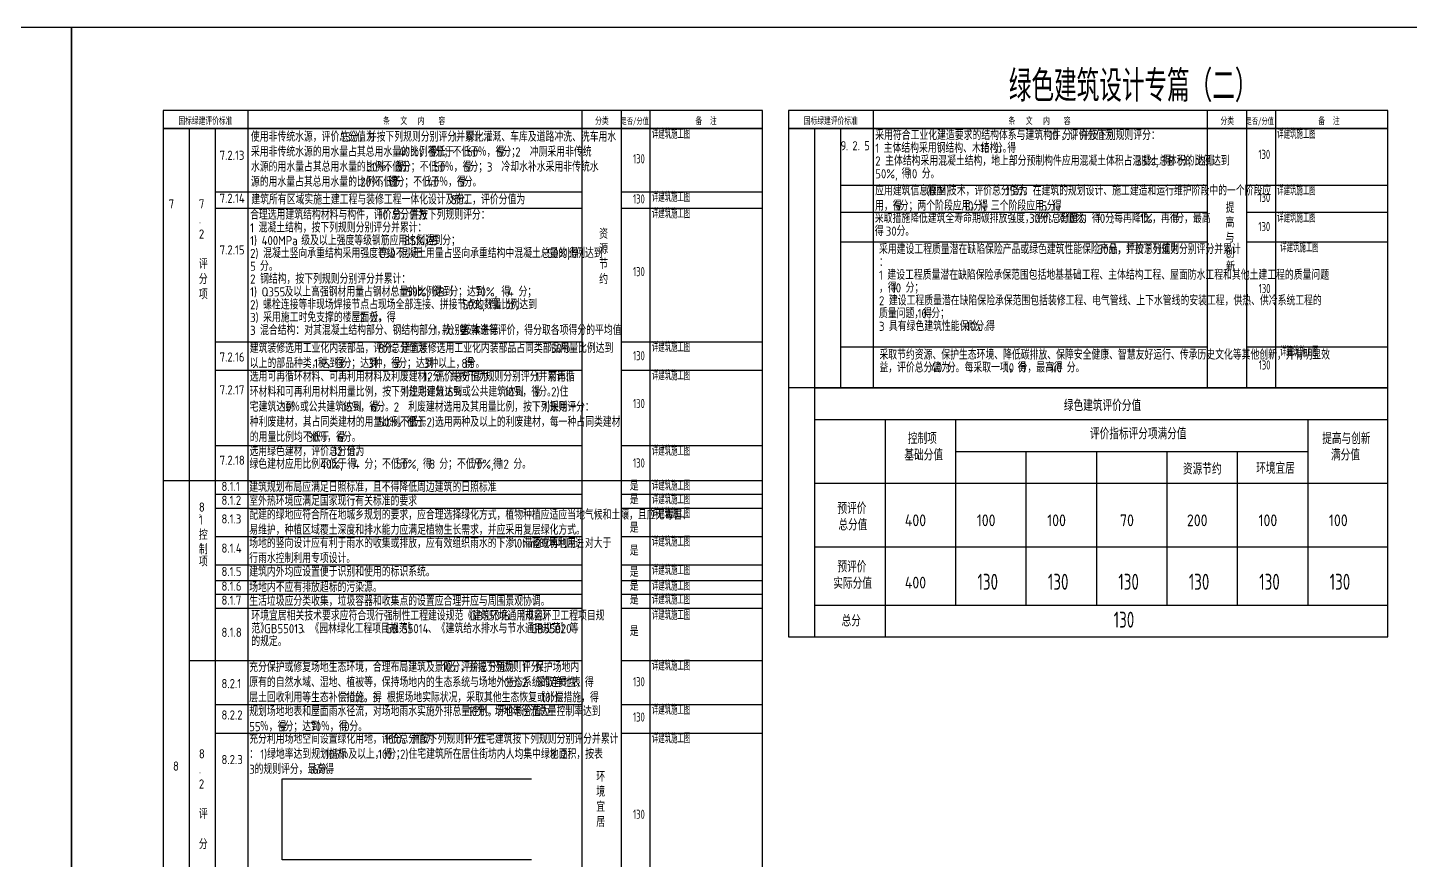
# Model space of a CAD drawing. Extents: x 94474582 to 94642782, y 24631448 to 24690848.
# Drawn here: x 94557000 to 94609840, y 24659028 to 24690848 of the extents above; entities that cross this region are included whole.
import ezdxf

# ---------------------------------------------------------------- set-up
doc = ezdxf.new("R2010")
doc.units = 0
doc.header["$LTSCALE"] = 1000
for name, color, linetype in [('A-TAB', 7, 'Continuous'), ('A-Text(建筑文字)', 33, 'Continuous'), ('A-TXT', 7, 'Continuous'), ('C-ANNO-TTLB', 7, 'Continuous'), ('PUB_TITLE', 4, 'Continuous')]:
    doc.layers.add(name, color=color, linetype=linetype)
doc.styles.add('-黑体', font='simhei.ttf', dxfattribs={"width": 0.7})
doc.styles.get("Standard").update_dxf_attribs({"font": 'gbenor.shx', "bigfont": 'gbcbig.shx'})
doc.styles.add('宋体', font='', dxfattribs={"width": 0.7})
doc.styles.get('宋体').set_extended_font_data('SimSun')

# ---------------------------------------------------------------- blocks, each defined once
blk = doc.blocks.new('AutoBlock_20250323_46', base_point=(94580135, 24685663))
at = {"color": 1, "width": 0.8}
blk.add_attdef('7.2.13', (94580135, 24685663), '', height=350, dxfattribs=at)
blk = doc.blocks.new('AutoBlock_20250323_47', base_point=(94580135, 24684127))
at = {"color": 1, "width": 0.8}
blk.add_attdef('7.2.14', (94580135, 24684127), '', height=350, dxfattribs=at)
blk = doc.blocks.new('AutoBlock_20250323_48', base_point=(94580135, 24681350))
at = {"color": 1, "width": 0.8}
blk.add_attdef('7.2.15', (94580135, 24681350), '', height=350, dxfattribs=at)
blk = doc.blocks.new('AutoBlock_20250323_49', base_point=(94580135, 24678136))
at = {"color": 1, "width": 0.8}
blk.add_attdef('7.2.16', (94580135, 24678136), '', height=350, dxfattribs=at)
blk = doc.blocks.new('AutoBlock_20250323_50', base_point=(94580135, 24676311))
at = {"color": 1, "width": 0.8}
blk.add_attdef('7.2.17', (94580135, 24676311), '', height=350, dxfattribs=at)
blk = doc.blocks.new('AutoBlock_20250323_51', base_point=(94580135, 24674038))
at = {"color": 1, "width": 0.8}
blk.add_attdef('7.2.18', (94580135, 24674038), '', height=350, dxfattribs=at)
blk = doc.blocks.new('AutoBlock_20250323_52', base_point=(94580135, 24665678))
at = {"color": 1, "width": 0.8}
blk.add_attdef('8.2.1', (94580135, 24665678), '', height=350, dxfattribs=at)
blk = doc.blocks.new('AutoBlock_20250323_53', base_point=(94580135, 24664328))
at = {"color": 1, "width": 0.8}
blk.add_attdef('8.2.2', (94580135, 24664328), '', height=350, dxfattribs=at)
blk = doc.blocks.new('AutoBlock_20250323_54', base_point=(94580135, 24660613))
at = {"color": 1, "width": 0.8}
blk.add_attdef('8.2.3', (94580135, 24660613), '', height=350, dxfattribs=at)
blk = doc.blocks.new('AutoBlock_20250323_65', base_point=(94604033, 24685831))
at = {"color": 1, "width": 0.8}
blk.add_attdef('9.2.5', (94604033, 24685831), '', height=350, dxfattribs=at)
blk = doc.blocks.new('AutoBlock_20250323_66', base_point=(94604033, 24684184))
at = {"color": 1, "width": 0.8}
blk.add_attdef('9.2.6', (94604033, 24684184), '', height=350, dxfattribs=at)
blk = doc.blocks.new('AutoBlock_20250323_67', base_point=(94604033, 24683072))
at = {"color": 1, "width": 0.8}
blk.add_attdef('9.2.7', (94604033, 24683072), '', height=350, dxfattribs=at)
blk = doc.blocks.new('AutoBlock_20250323_70', base_point=(94593298, 24669368))
at = {"color": 1, "width": 0.8}
blk.add_attdef('安全耐久总分', (94593298, 24669368), '', height=610, dxfattribs=at)
blk = doc.blocks.new('AutoBlock_20250323_71', base_point=(94595990, 24669368))
at = {"color": 1, "width": 0.8}
blk.add_attdef('健康舒适总分', (94595990, 24669368), '', height=610, dxfattribs=at)
blk = doc.blocks.new('AutoBlock_20250323_72', base_point=(94598681, 24669368))
at = {"color": 1, "width": 0.8}
blk.add_attdef('生活便利总分', (94598681, 24669368), '', height=610, dxfattribs=at)
blk = doc.blocks.new('AutoBlock_20250323_73', base_point=(94601373, 24669368))
at = {"color": 1, "width": 0.8}
blk.add_attdef('资源节约总分', (94601373, 24669368), '', height=610, dxfattribs=at)
blk = doc.blocks.new('AutoBlock_20250323_74', base_point=(94604065, 24669368))
at = {"color": 1, "width": 0.8}
blk.add_attdef('环境宜居总分', (94604065, 24669368), '', height=610, dxfattribs=at)
blk = doc.blocks.new('AutoBlock_20250323_75', base_point=(94606757, 24669368))
at = {"color": 1, "width": 0.8}
blk.add_attdef('提高与创新总分', (94606757, 24669368), '', height=610, dxfattribs=at)
blk = doc.blocks.new('AutoBlock_20250323_155', base_point=(94580867, 24686604))
at = {"color": 1, "width": 0.7}
blk.add_attdef('7.2.13措施_001', (94580853, 24686604), '', height=350, dxfattribs=at)
blk = doc.blocks.new('AutoBlock_20250323_156', base_point=(94580867, 24684187))
at = {"color": 1, "width": 0.7}
blk.add_attdef('7.2.14措施_001', (94580853, 24684187), '', height=350, dxfattribs=at)
blk = doc.blocks.new('AutoBlock_20250323_157', base_point=(94580867, 24683562))
at = {"color": 1, "width": 0.7}
blk.add_attdef('7.2.15措施_001', (94580853, 24683562), '', height=350, dxfattribs=at)
blk = doc.blocks.new('AutoBlock_20250323_158', base_point=(94580867, 24678453))
at = {"color": 1, "width": 0.7}
blk.add_attdef('7.2.16措施_001', (94580853, 24678453), '', height=350, dxfattribs=at)
blk = doc.blocks.new('AutoBlock_20250323_159', base_point=(94580867, 24677375))
at = {"color": 1, "width": 0.7}
blk.add_attdef('7.2.17措施_001', (94580853, 24677375), '', height=350, dxfattribs=at)
blk = doc.blocks.new('AutoBlock_20250323_160', base_point=(94580867, 24674492))
at = {"color": 1, "width": 0.7}
blk.add_attdef('7.2.18措施_001', (94580853, 24674492), '', height=350, dxfattribs=at)
blk = doc.blocks.new('AutoBlock_20250323_161', base_point=(94580867, 24673164))
at = {"color": 1, "width": 0.7}
blk.add_attdef('8.1.1措施_001', (94580853, 24673164), '', height=350, dxfattribs=at)
blk = doc.blocks.new('AutoBlock_20250323_162', base_point=(94580867, 24672636))
at = {"color": 1, "width": 0.7}
blk.add_attdef('8.1.2措施_001', (94580853, 24672636), '', height=350, dxfattribs=at)
blk = doc.blocks.new('AutoBlock_20250323_163', base_point=(94580867, 24672108))
at = {"color": 1, "width": 0.7}
blk.add_attdef('8.1.3措施_001', (94580853, 24672108), '', height=350, dxfattribs=at)
blk = doc.blocks.new('AutoBlock_20250323_164', base_point=(94580867, 24671024))
at = {"color": 1, "width": 0.7}
blk.add_attdef('8.1.4措施_001', (94580853, 24671024), '', height=350, dxfattribs=at)
blk = doc.blocks.new('AutoBlock_20250323_165', base_point=(94580867, 24669932))
at = {"color": 1, "width": 0.7}
blk.add_attdef('8.1.5措施_001', (94580853, 24669932), '', height=350, dxfattribs=at)
blk = doc.blocks.new('AutoBlock_20250323_166', base_point=(94580867, 24669337))
at = {"color": 1, "width": 0.7}
blk.add_attdef('8.1.6措施_001', (94580853, 24669337), '', height=350, dxfattribs=at)
blk = doc.blocks.new('AutoBlock_20250323_167', base_point=(94580867, 24668811))
at = {"color": 1, "width": 0.7}
blk.add_attdef('8.1.7措施_001', (94580853, 24668811), '', height=350, dxfattribs=at)
blk = doc.blocks.new('AutoBlock_20250323_168', base_point=(94580867, 24668215))
at = {"color": 1, "width": 0.7}
blk.add_attdef('8.1.8措施_001', (94580853, 24668215), '', height=350, dxfattribs=at)
blk = doc.blocks.new('AutoBlock_20250323_169', base_point=(94580867, 24666284))
at = {"color": 1, "width": 0.7}
blk.add_attdef('8.2.1措施_001', (94580853, 24666284), '', height=350, dxfattribs=at)
blk = doc.blocks.new('AutoBlock_20250323_170', base_point=(94580867, 24664596))
at = {"color": 1, "width": 0.7}
blk.add_attdef('8.2.2措施_001', (94580853, 24664596), '', height=350, dxfattribs=at)
blk = doc.blocks.new('AutoBlock_20250323_171', base_point=(94580867, 24663505))
at = {"color": 1, "width": 0.7}
blk.add_attdef('8.2.3措施_001', (94580853, 24663505), '', height=350, dxfattribs=at)
blk = doc.blocks.new('AutoBlock_20250323_182', base_point=(94604766, 24686604))
at = {"color": 1, "width": 0.7}
blk.add_attdef('9.2.5措施_001', (94604752, 24686604), '', height=350, dxfattribs=at)
blk = doc.blocks.new('AutoBlock_20250323_183', base_point=(94604766, 24684444))
at = {"color": 1, "width": 0.7}
blk.add_attdef('9.2.6措施_001', (94604752, 24684444), '', height=350, dxfattribs=at)
blk = doc.blocks.new('AutoBlock_20250323_184', base_point=(94604766, 24683404))
at = {"color": 1, "width": 0.7}
blk.add_attdef('9.2.7措施_001', (94604752, 24683404), '', height=350, dxfattribs=at)
blk = doc.blocks.new('AutoBlock_20250323_185', base_point=(94604881, 24682268))
at = {"color": 1, "width": 0.7}
blk.add_attdef('9.2.9措施_001', (94604867, 24682268), '', height=350, dxfattribs=at)
blk = doc.blocks.new('AutoBlock_20250323_186', base_point=(94604881, 24678290))
at = {"color": 1, "width": 0.7}
blk.add_attdef('9.2.10措施_001', (94604867, 24678290), '', height=350, dxfattribs=at)
blk = doc.blocks.new('sdafdsfw')
at = {"color": 1, "width": 0.8}
blk.add_attdef('9.2.9', (94604045, 24680704), '', height=350, dxfattribs=at)
blk = doc.blocks.new('9210')
at = {"color": 1, "width": 0.8}
blk.add_attdef('9.2.10', (94604045, 24677783), '', height=350, dxfattribs=at)
blk = doc.blocks.new('bzzf')
at = {"color": 1, "width": 0.8}
blk.add_attdef('标准总分', (94598504, 24667919), '', height=610, dxfattribs=at)

msp = doc.modelspace()

# ---------------------------------------------------------------- linework, layer by layer
at = {"layer": 'A-TAB'}
for p, q in [((94608981, 24677084), (94586082, 24677084)), ((94587075, 24677084), (94587075, 24667568)), ((94608981, 24667568), (94608981, 24677084)), ((94587075, 24667568), (94608981, 24667568))]:
    msp.add_line(p, q, dxfattribs=at)
for points in [[(94587075, 24675870), (94608981, 24675870)], [(94589767, 24675870), (94589767, 24667568)], [(94592459, 24675870), (94592459, 24668782)], [(94605917, 24675870), (94605917, 24668782)], [(94592459, 24674656), (94605917, 24674656)], [(94595150, 24674656), (94595150, 24668782)], [(94597842, 24674656), (94597842, 24668782)], [(94600534, 24674656), (94600534, 24668782)], [(94603226, 24674656), (94603226, 24668782)], [(94587075, 24673442), (94608981, 24673442)], [(94587075, 24671013), (94608981, 24671013)], [(94587075, 24668782), (94608981, 24668782)]]:
    msp.add_lwpolyline(points, dxfattribs=at)
at = {"layer": 'A-TXT'}
for p, q in [((94578182, 24687688), (94578182, 24632988)), ((94579682, 24687688), (94579682, 24632988)), ((94580782, 24687688), (94580782, 24632988)), ((94585082, 24686988), (94562182, 24686988)), ((94562182, 24686988), (94562182, 24632988)), ((94563175, 24686988), (94563175, 24632988)), ((94564167, 24686988), (94564167, 24632988)), ((94565417, 24686988), (94565417, 24632988)), ((94585082, 24632988), (94585082, 24686988)), ((94608981, 24686988), (94586082, 24686988)), ((94586082, 24686988), (94586082, 24667568)), ((94587075, 24686988), (94587075, 24667568)), ((94587075, 24686988), (94607991, 24686988)), ((94588066, 24686988), (94602081, 24686988)), ((94603581, 24686988), (94608981, 24686988)), ((94608981, 24667568), (94608981, 24686988)), ((94588066, 24684828), (94602081, 24684828)), ((94603581, 24684828), (94608981, 24684828)), ((94564167, 24684571), (94578182, 24684571)), ((94579682, 24684571), (94585082, 24684571)), ((94564167, 24683945), (94578182, 24683945)), ((94579682, 24683945), (94585082, 24683945)), ((94579682, 24683945), (94579741, 24683945)), ((94588066, 24683795), (94602081, 24683795)), ((94603581, 24683795), (94608981, 24683795)), ((94564167, 24678836), (94578182, 24678836)), ((94579682, 24678836), (94585082, 24678836)), ((94588066, 24678652), (94602081, 24678652)), ((94603581, 24678652), (94608981, 24678652)), ((94564167, 24677759), (94578182, 24677759)), ((94579682, 24677759), (94585082, 24677759)), ((94587075, 24677084), (94608981, 24677084)), ((94564167, 24674876), (94578182, 24674876)), ((94579682, 24674876), (94585082, 24674876)), ((94562182, 24673548), (94585082, 24673548)), ((94564167, 24673020), (94578182, 24673020)), ((94579682, 24673020), (94585082, 24673020)), ((94564167, 24672492), (94578182, 24672492)), ((94579682, 24672492), (94585082, 24672492)), ((94564167, 24671408), (94578182, 24671408)), ((94579682, 24671408), (94585082, 24671408)), ((94564167, 24670316), (94578182, 24670316)), ((94579682, 24670316), (94585082, 24670316)), ((94564167, 24669721), (94578182, 24669721)), ((94579682, 24669721), (94585082, 24669721)), ((94564167, 24669194), (94578182, 24669194)), ((94579682, 24669194), (94585082, 24669194)), ((94564167, 24668668), (94578182, 24668668)), ((94579682, 24668668), (94585082, 24668668)), ((94586082, 24667568), (94608981, 24667568)), ((94563175, 24666668), (94578182, 24666668)), ((94579682, 24666668), (94585082, 24666668)), ((94564167, 24664980), (94578182, 24664980)), ((94579682, 24664980), (94585082, 24664980)), ((94564167, 24663889), (94578182, 24663889)), ((94579682, 24663889), (94585082, 24663889))]:
    msp.add_line(p, q, dxfattribs=at)
for points in [[(94562182, 24686988), (94585082, 24686988), (94585082, 24687688), (94562182, 24687688)], [(94586082, 24686988), (94608982, 24686988), (94608982, 24687688), (94586082, 24687688)]]:
    msp.add_lwpolyline(points, close=True, dxfattribs=at)
for points in [[(94565417, 24687688), (94565417, 24686988)], [(94589317, 24687688), (94589317, 24677084)], [(94602081, 24687688), (94602081, 24677084)], [(94603581, 24687688), (94603581, 24677084)], [(94604681, 24687688), (94604681, 24677084)], [(94588066, 24686988), (94588066, 24677084)]]:
    msp.add_lwpolyline(points, dxfattribs=at)
at = {"layer": 'C-ANNO-TTLB'}
for p, q in [((94602081, 24682652), (94588066, 24682652)), ((94608981, 24682652), (94603581, 24682652)), ((94566728, 24659049), (94566728, 24662146)), ((94566728, 24662146), (94576253, 24662146)), ((94576253, 24659049), (94566728, 24659049))]:
    msp.add_line(p, q, dxfattribs=at)
at = {"layer": 'PUB_TITLE'}
for points in [[(94474582, 24631448), (94558682, 24631448), (94558682, 24690848), (94474582, 24690848)], [(94558682, 24631448), (94642782, 24631448), (94642782, 24690848), (94558682, 24690848)]]:
    msp.add_lwpolyline(points, close=True, dxfattribs=at)

# ---------------------------------------------------------------- block references
at = {"layer": 'C-ANNO-TTLB'}
for name, p, values in [('AutoBlock_20250323_155', (94580867, 24686604), {'7.2.13措施_001': '详建筑施工图'}), ('AutoBlock_20250323_182', (94604766, 24686604), {'9.2.5措施_001': '详建筑施工图'}), ('AutoBlock_20250323_46', (94580135, 24685663), {'7.2.13': '130'}), ('AutoBlock_20250323_65', (94604033, 24685831), {'9.2.5': '130'}), ('AutoBlock_20250323_183', (94604766, 24684444), {'9.2.6措施_001': '详建筑施工图'}), ('AutoBlock_20250323_47', (94580135, 24684127), {'7.2.14': '130'}), ('AutoBlock_20250323_156', (94580867, 24684187), {'7.2.14措施_001': '详建筑施工图'}), ('AutoBlock_20250323_66', (94604033, 24684184), {'9.2.6': '130'}), ('AutoBlock_20250323_157', (94580867, 24683562), {'7.2.15措施_001': '详建筑施工图'}), ('AutoBlock_20250323_184', (94604766, 24683404), {'9.2.7措施_001': '详建筑施工图'}), ('AutoBlock_20250323_67', (94604033, 24683072), {'9.2.7': '130'}), ('AutoBlock_20250323_185', (94604881, 24682268), {'9.2.9措施_001': '详建筑施工图'}), ('AutoBlock_20250323_48', (94580135, 24681350), {'7.2.15': '130'}), ('sdafdsfw', (0, 0), {'9.2.9': '130'}), ('AutoBlock_20250323_158', (94580867, 24678453), {'7.2.16措施_001': '详建筑施工图'}), ('AutoBlock_20250323_49', (94580135, 24678136), {'7.2.16': '130'}), ('AutoBlock_20250323_186', (94604881, 24678290), {'9.2.10措施_001': '详建筑施工图'}), ('9210', (0, 0), {'9.2.10': '130'}), ('AutoBlock_20250323_159', (94580867, 24677375), {'7.2.17措施_001': '详建筑施工图'}), ('AutoBlock_20250323_50', (94580135, 24676311), {'7.2.17': '130'}), ('AutoBlock_20250323_160', (94580867, 24674492), {'7.2.18措施_001': '详建筑施工图'}), ('AutoBlock_20250323_51', (94580135, 24674038), {'7.2.18': '130'}), ('AutoBlock_20250323_161', (94580867, 24673164), {'8.1.1措施_001': '详建筑施工图'}), ('AutoBlock_20250323_162', (94580867, 24672636), {'8.1.2措施_001': '详建筑施工图'}), ('AutoBlock_20250323_163', (94580867, 24672108), {'8.1.3措施_001': '详建筑施工图'}), ('AutoBlock_20250323_164', (94580867, 24671024), {'8.1.4措施_001': '详建筑施工图'}), ('AutoBlock_20250323_165', (94580867, 24669932), {'8.1.5措施_001': '详建筑施工图'}), ('AutoBlock_20250323_70', (94593298, 24669368), {'安全耐久总分': '130'}), ('AutoBlock_20250323_71', (94595990, 24669368), {'健康舒适总分': '130'}), ('AutoBlock_20250323_72', (94598681, 24669368), {'生活便利总分': '130'}), ('AutoBlock_20250323_73', (94601373, 24669368), {'资源节约总分': '130'}), ('AutoBlock_20250323_74', (94604065, 24669368), {'环境宜居总分': '130'}), ('AutoBlock_20250323_75', (94606757, 24669368), {'提高与创新总分': '130'}), ('AutoBlock_20250323_166', (94580867, 24669337), {'8.1.6措施_001': '详建筑施工图'}), ('AutoBlock_20250323_167', (94580867, 24668811), {'8.1.7措施_001': '详建筑施工图'}), ('AutoBlock_20250323_168', (94580867, 24668215), {'8.1.8措施_001': '详建筑施工图'}), ('bzzf', (0, 0), {'标准总分': '130'}), ('AutoBlock_20250323_169', (94580867, 24666284), {'8.2.1措施_001': '详建筑施工图'}), ('AutoBlock_20250323_52', (94580135, 24665678), {'8.2.1': '130'}), ('AutoBlock_20250323_53', (94580135, 24664328), {'8.2.2': '130'}), ('AutoBlock_20250323_170', (94580867, 24664596), {'8.2.2措施_001': '详建筑施工图'}), ('AutoBlock_20250323_171', (94580867, 24663505), {'8.2.3措施_001': '详建筑施工图'}), ('AutoBlock_20250323_54', (94580135, 24660613), {'8.2.3': '130'})]:
    msp.add_blockref(name, p, dxfattribs=at).add_auto_attribs(values)

# ---------------------------------------------------------------- texts
at = {"layer": 'A-TAB'}
for s, height, p in [('绿色建筑评价分值', 434, (94596600, 24676196)), ('控制项', 434, (94590639, 24674935)), ('评价指标评分项满分值', 434, (94597598, 24675117)), ('提高与创新', 434, (94606473, 24674935)), ('基础分值', 434, (94590505, 24674305)), ('满分值', 434, (94606808, 24674305)), ('资源节约', 434, (94601152, 24673769)), ('环境宜居', 434, (94603949, 24673797)), ('预评价', 434, (94587947, 24672263)), ('总分值', 434, (94587983, 24671633)), ('400', 450, (94590522, 24671796)), ('100', 450, (94593270, 24671796)), ('100', 450, (94595961, 24671796)), ('70', 450, (94598747, 24671796)), ('200', 450, (94601303, 24671796)), ('100', 450, (94604037, 24671796)), ('100', 450, (94606728, 24671796)), ('预评价', 434, (94587947, 24670032)), ('实际分值', 434, (94587789, 24669402)), ('400', 450, (94590522, 24669416)), ('总分', 434, (94588105, 24667968))]:
    msp.add_text(s, height=height, dxfattribs=at).set_placement(p)
at = {"layer": 'A-Text(建筑文字)'}
for s, height, p in [('采用符合工业化建造要求的结构体系与建筑构件，评价分值为', 337.59, (94589392, 24686558)), ('10', 350, (94596027, 24686558)), ('分，并按下列规则评分：', 337.59, (94596552, 24686558)), ('1', 350, (94589392, 24686068)), ('主体结构采用钢结构、木结构，得', 337.59, (94589712, 24686068)), ('10', 350, (94593399, 24686068)), ('分。', 337.6, (94593924, 24686068)), ('2', 350, (94589392, 24685578)), ('主体结构采用混凝土结构，地上部分预制构件应用混凝土体积占混凝土总体积的比例达到', 337.59, (94589771, 24685578)), ('35%,', 350, (94599355, 24685578)), ('得', 338, (94600361, 24685578)), ('5', 350, (94600607, 24685578)), ('分；达到', 337.6, (94600986, 24685578)), ('50%,', 350, (94589392, 24685088)), ('得', 338, (94590398, 24685088)), ('10', 350, (94590644, 24685088)), ('分。', 337.6, (94591169, 24685088)), ('合理选用建筑结构材料与构件，评价总分值为', 337.59, (94565503, 24683516)), ('10', 350, (94570418, 24683516)), ('分，并按下列规则评分：', 337.59, (94570943, 24683516)), ('采取措施降低建筑全寿命期碳排放强度，评价总分值为', 337.59, (94589375, 24683385)), ('30', 350, (94595273, 24683385)), ('分。降低', 337.6, (94595681, 24683385)), ('10%', 350, (94596664, 24683385)), ('，得', 337.6, (94597335, 24683385)), ('10', 350, (94597826, 24683385)), ('分', 338, (94598176, 24683385)), (';', 350, (94598422, 24683385)), ('每再降低', 337.6, (94598524, 24683385)), ('1%', 350, (94599507, 24683385)), ('，再得', 337.6, (94599974, 24683385)), ('1', 350, (94600711, 24683385)), ('分，最高', 337.6, (94600857, 24683385)), ('1', 350, (94565503, 24683026)), ('混凝土结构，按下列规则分别评分并累计：', 337.59, (94565824, 24683026)), ('得', 338, (94589375, 24682895)), ('30', 350, (94589795, 24682895)), ('分。', 337.6, (94590204, 24682895)), ('1)', 350, (94565503, 24682536)), ('400MPa', 350, (94565941, 24682536)), ('级及以上强度等级钢筋应用比例达到', 337.59, (94567457, 24682536)), ('85%,', 350, (94571389, 24682536)), ('得', 338, (94572220, 24682536)), ('5', 350, (94572466, 24682536)), ('分；', 337.6, (94572845, 24682536)), ('采用建设工程质量潜在缺陷保险产品或绿色建筑性能保险产品，评价总分值为', 337.59, (94589535, 24682198)), ('30', 350, (94597890, 24682198)), ('分，并按下列规则分别评分并累计', 337.59, (94598299, 24682198)), ('2)', 350, (94565503, 24682046)), ('混凝土竖向承重结构采用强度等级不小于', 337.59, (94565999, 24682046)), ('C50', 350, (94570422, 24682046)), ('混凝土用量占竖向承重结构中混凝土总量的比例达到', 337.59, (94571210, 24682046)), ('50%,', 350, (94576862, 24682046)), ('得', 338, (94577693, 24682046)), ('5', 350, (94565503, 24681556)), ('分。', 337.6, (94565882, 24681556)), ('1', 350, (94589535, 24681218)), ('：', 338, (94589535, 24681708)), ('建设工程质量潜在缺陷保险承保范围包括地基基础工程、主体结构工程、屋面防水工程和其他土建工程的质量问题', 337.59, (94589856, 24681218)), ('1)', 350, (94565503, 24680576)), ('2', 350, (94565503, 24681066)), ('钢结构，按下列规则分别评分并累计：', 337.59, (94565882, 24681066)), ('，得', 337.6, (94589535, 24680728)), ('10', 350, (94590026, 24680728)), ('分；', 337.6, (94590551, 24680728)), ('2)', 350, (94565503, 24680086)), ('Q355', 350, (94565941, 24680576)), ('螺栓连接等非现场焊接节点占现场全部连接、拼接节点的数量比例达到', 337.59, (94565999, 24680086)), ('及以上高强钢材用量占钢材总量的比例达到', 337.59, (94566816, 24680576)), ('50%,', 350, (94571485, 24680576)), ('得', 338, (94572491, 24680576)), ('3', 350, (94572737, 24680576)), ('分；达到', 337.6, (94573116, 24680576)), ('50%,', 350, (94573617, 24680086)), ('70%,', 350, (94574099, 24680576)), ('得', 338, (94574623, 24680086)), ('4', 350, (94574869, 24680086)), ('得', 338, (94575105, 24680576)), ('分；', 337.6, (94575277, 24680086)), ('4', 350, (94575351, 24680576)), ('分；', 337.6, (94575759, 24680576)), ('2', 350, (94589535, 24680238)), ('建设工程质量潜在缺陷保险承保范围包括装修工程、电气管线、上下水管线的安装工程，供热、供冷系统工程的', 337.59, (94589914, 24680238)), ('3)', 350, (94565503, 24679596)), ('采用施工时免支撑的楼屋面板，得', 337.59, (94565999, 24679596)), ('2', 350, (94569685, 24679596)), ('分。', 337.6, (94570064, 24679596)), ('质量问题，得', 337.6, (94589535, 24679748)), ('10', 350, (94591009, 24679748)), ('分；', 337.6, (94591534, 24679748)), ('3', 350, (94565503, 24679106)), ('混合结构：对其混凝土结构部分、钢结构部分，分别按本条第', 337.59, (94565882, 24679106)), ('1', 350, (94572517, 24679106)), ('款、第', 337.6, (94572838, 24679106)), ('2', 350, (94573575, 24679106)), ('款进行评价，得分取各项得分的平均值', 337.59, (94573955, 24679106)), ('3', 350, (94589535, 24679258)), ('具有绿色建筑性能保险，得', 337.59, (94589914, 24679258)), ('10', 350, (94592863, 24679258)), ('分。', 337.6, (94593213, 24679258)), ('。', 338, (94565503, 24678616)), ('采取节约资源、保护生态环境、降低碳排放、保障安全健康、智慧友好运行、传承历史文化等其他创新，并有明显效', 337.59, (94589552, 24678167)), ('益，评价总分值为', 337.6, (94589552, 24677677)), ('40', 350, (94591518, 24677677)), ('分。每采取一项，得', 337.6, (94592131, 24677677)), ('10', 350, (94594342, 24677677)), ('分，最高得', 337.6, (94594867, 24677677)), ('40', 350, (94596096, 24677677)), ('分。', 337.6, (94596709, 24677677)), ('选用绿色建材，评价总分值为', 337.59, (94565478, 24674482)), ('12', 350, (94568673, 24674482)), ('分。', 337.6, (94569198, 24674482)), ('绿色建材应用比例不低于', 337.59, (94565478, 24673992)), ('40%,', 350, (94568181, 24673992)), ('得', 338, (94569217, 24673992)), ('4', 350, (94569462, 24673992)), ('分；不低于', 337.6, (94569871, 24673992)), ('50%,', 350, (94571099, 24673992)), ('得', 338, (94572106, 24673992)), ('8', 350, (94572351, 24673992)), ('分；不低于', 337.6, (94572731, 24673992)), ('70%,', 350, (94573959, 24673992)), ('得', 338, (94574791, 24673992)), ('12', 350, (94575036, 24673992)), ('分。', 337.6, (94575561, 24673992)), ('环境宜居相关技术要求应符合现行强制性工程建设规范《建筑环境通用规范》', 337.59, (94565549, 24668196)), ('GB55016', 350, (94573904, 24668196)), ('、《市容环卫工程项目规', 337.59, (94575333, 24668196)), ('范》', 337.6, (94565549, 24667706)), ('GB55013', 350, (94566040, 24667706)), ('、《园林绿化工程项目规范》', 337.59, (94567469, 24667706)), ('GB', 350, (94570664, 24667706)), ('55014', 350, (94571306, 24667706)), ('、《建筑给水排水与节水通用规范》', 337.59, (94572297, 24667706)), ('GB55020', 350, (94576229, 24667706)), ('等', 338, (94577717, 24667706)), ('的规定。', 337.6, (94565549, 24667216))]:
    msp.add_text(s, height=height, dxfattribs=at).set_placement(p)
at = {"layer": 'A-TXT'}
for s, height, p in [('绿色建筑设计专篇（二）', 1200, (94594496, 24688019)), ('使用非传统水源，评价总分值为', 337.59, (94565534, 24686496)), ('15', 350, (94568974, 24686496)), ('分，并按下列规则分别评分并累计：', 337.59, (94569324, 24686496)), ('1', 350, (94573256, 24686496)), ('绿化灌溉、车库及道路冲洗、洗车用水', 337.59, (94573752, 24686496)), ('采用非传统水源的用水量占其总用水量的比例不低于', 337.59, (94565534, 24685922)), ('40', 350, (94571186, 24685922)), ('％，得', 337.6, (94571623, 24685922)), ('3', 350, (94572361, 24685922)), ('分；不低于', 337.6, (94572565, 24685922)), ('60', 350, (94573794, 24685922)), ('％，得', 337.6, (94574202, 24685922)), ('5', 350, (94574939, 24685922)), ('分；', 337.6, (94575143, 24685922)), ('2', 350, (94575635, 24685922)), ('冲厕采用非传统', 337.6, (94576189, 24685922)), ('9', 350, (94588066, 24686161)), ('2', 350, (94588517, 24686161)), ('5', 350, (94588966, 24686161)), ('7.2.13', 350, (94564336, 24685795)), ('水源的用水量占其总用水量的比例不低于', 337.59, (94565534, 24685348)), ('％，得', 337.6, (94570366, 24685348)), ('分；不低于', 337.6, (94571307, 24685348)), ('％，得', 337.6, (94572944, 24685348)), ('分；', 337.6, (94573885, 24685348)), ('冷却水补水采用非传统水', 337.59, (94575106, 24685348)), ('.', 338, (94588271, 24686161)), ('.', 338, (94588721, 24686161)), ('30', 350, (94569957, 24685348)), ('3', 350, (94571103, 24685348)), ('50', 350, (94572536, 24685348)), ('5', 350, (94573681, 24685348)), ('3', 350, (94574552, 24685348)), ('源的用水量占其总用水量的比例不低于', 337.59, (94565534, 24684774)), ('20', 350, (94569712, 24684774)), ('％，得', 337.6, (94570120, 24684774)), ('3', 350, (94570857, 24684774)), ('分；不低于', 337.6, (94571061, 24684774)), ('40', 350, (94572290, 24684774)), ('％，得', 337.6, (94572727, 24684774)), ('5', 350, (94573465, 24684774)), ('分。', 337.6, (94573669, 24684774)), ('应用建筑信息模型', 337.6, (94589387, 24684439)), ('(BIM)', 350, (94591353, 24684439)), ('技术，评价总分值为', 337.6, (94592170, 24684439)), ('15', 350, (94594382, 24684439)), ('分。在建筑的规划设计、施工建造和运行维护阶段中的一个阶段应', 337.59, (94594732, 24684439)), ('7', 350, (94562388, 24683937)), ('7', 350, (94563544, 24683940)), ('7.2.14', 350, (94564336, 24684153)), ('建筑所有区域实施土建工程与装修工程一体化设计及施工，评价分值为', 337.59, (94565549, 24684097)), ('8', 350, (94573167, 24684097)), ('分。', 337.6, (94573371, 24684097)), ('用，得', 337.6, (94589387, 24683861)), ('5', 350, (94590125, 24683861)), ('分；两个阶段应用，得', 337.6, (94590329, 24683861)), ('10', 350, (94592786, 24683861)), ('分；三个阶段应用，得', 337.6, (94593136, 24683861)), ('15', 350, (94595594, 24683861)), ('分。', 337.6, (94595944, 24683861)), ('提', 338, (94602778, 24683780)), ('2', 350, (94563544, 24682785)), ('.', 338, (94563544, 24683362)), ('资', 338, (94578840, 24682782)), ('高', 338, (94602778, 24683215)), ('源', 338, (94578840, 24682204)), ('与', 338, (94602778, 24682637)), ('7.2.15', 350, (94564336, 24682181)), ('创', 338, (94602778, 24682060)), ('评', 338, (94563544, 24681630)), ('节', 338, (94578840, 24681627)), ('新', 338, (94602798, 24681529)), ('分', 338, (94563544, 24681052)), ('约', 338, (94578840, 24681049)), ('项', 338, (94563544, 24680475)), ('7.2.16', 350, (94564336, 24678087)), ('建筑装修选用工业化内装部品，评价总分值为', 337.59, (94565489, 24678419)), ('8', 350, (94570403, 24678419)), ('分。建筑装修选用工业化内装部品占同类部品用量比例达到', 337.59, (94570608, 24678419)), ('50', 350, (94576997, 24678419)), ('％', 338, (94577405, 24678419)), ('以上的部品种类，达到', 337.6, (94565489, 24677842)), ('1', 350, (94567946, 24677842)), ('种，得', 337.6, (94568092, 24677842)), ('3', 350, (94568829, 24677842)), ('分；达到', 337.6, (94569033, 24677842)), ('3', 350, (94570016, 24677842)), ('种，得', 337.6, (94570220, 24677842)), ('5', 350, (94570958, 24677842)), ('分；达到', 337.6, (94571162, 24677842)), ('3', 350, (94572145, 24677842)), ('种以上，得', 337.6, (94572349, 24677842)), ('8', 350, (94573578, 24677842)), ('分。', 337.6, (94573782, 24677842)), ('选用可再循环材料、可再利用材料及利废建材，评价总分值为', 337.59, (94565489, 24677331)), ('12', 350, (94572124, 24677331)), ('分，并按下列规则分别评分并累计：', 337.59, (94572474, 24677331)), ('1', 350, (94576406, 24677331)), ('可再循', 337.6, (94576901, 24677331)), ('7.2.17', 350, (94564336, 24676832)), ('环材料和可再利用材料用量比例，按下列规则评分：', 337.59, (94565489, 24676754)), ('1)', 350, (94571316, 24676754)), ('住宅建筑达到', 337.6, (94571578, 24676754)), ('6', 350, (94573053, 24676754)), ('％或公共建筑达到', 337.6, (94573257, 24676754)), ('10', 350, (94575223, 24676754)), ('％，得', 337.6, (94575573, 24676754)), ('3', 350, (94576310, 24676754)), ('分。', 337.6, (94576514, 24676754)), ('2)', 350, (94577006, 24676754)), ('住', 338, (94577327, 24676754)), ('宅建筑达到', 337.6, (94565489, 24676176)), ('10', 350, (94566717, 24676176)), ('％或公共建筑达到', 337.6, (94567067, 24676176)), ('15', 350, (94569033, 24676176)), ('％，得', 337.6, (94569383, 24676176)), ('6', 350, (94570121, 24676176)), ('分。', 337.6, (94570325, 24676176)), ('2', 350, (94570991, 24676176)), ('利废建材选用及其用量比例，按下列规则评分：', 337.59, (94571545, 24676176)), ('1)', 350, (94576706, 24676176)), ('采用一', 337.6, (94576968, 24676176)), ('种利废建材，其占同类建材的用量比例不低于', 337.59, (94565489, 24675599)), ('50', 350, (94570403, 24675599)), ('％，得', 337.6, (94570812, 24675599)), ('3', 350, (94571549, 24675599)), ('分。', 337.6, (94571753, 24675599)), ('2)', 350, (94572245, 24675599)), ('选用两种及以上的利废建材，每一种占同类建材', 337.59, (94572566, 24675599)), ('的用量比例均不低于', 337.6, (94565489, 24675021)), ('30', 350, (94567700, 24675021)), ('％，得', 337.6, (94568109, 24675021)), ('6', 350, (94568846, 24675021)), ('分。', 337.6, (94569050, 24675021)), ('7.2.18', 350, (94564336, 24674143)), ('8.1.1', 350, (94564407, 24673142)), ('建筑规划布局应满足日照标准，且不得降低周边建筑的日照标准', 337.59, (94565468, 24673108)), ('是', 338, (94580010, 24673165)), ('8', 350, (94563544, 24672352)), ('8.1.2', 350, (94564407, 24672613)), ('室外热环境应满足国家现行有关标准的要求', 337.59, (94565468, 24672580)), ('是', 338, (94580010, 24672637)), ('1', 350, (94563544, 24671857)), ('.', 338, (94563544, 24672215)), ('8.1.3', 350, (94564407, 24671900)), ('配建的绿地应符合所在地城乡规划的要求，应合理选择绿化方式，植物种植应适应当地气候和土壤，且应无毒害、', 337.59, (94565468, 24672052)), ('控', 338, (94563544, 24671279)), ('易维护，种植区域覆土深度和排水能力应满足植物生长需求，并应采用复层绿化方式。', 337.59, (94565468, 24671475)), ('是', 338, (94580010, 24671553)), ('制', 338, (94563544, 24670725)), ('8.1.4', 350, (94564407, 24670783)), ('场地的竖向设计应有利于雨水的收集或排放，应有效组织雨水的下渗、滞蓄或再利用；对大于', 337.59, (94565468, 24670969)), ('10hm2', 350, (94575544, 24670969)), ('的场地应进', 337.6, (94576564, 24670969)), ('是', 338, (94580010, 24670680)), ('项', 338, (94563544, 24670263)), ('行雨水控制利用专项设计。', 337.59, (94565468, 24670391)), ('8.1.5', 350, (94564407, 24669891)), ('建筑内外均应设置便于识别和使用的标识系统。', 337.59, (94565468, 24669876)), ('是', 338, (94580010, 24669866)), ('8.1.6', 350, (94564407, 24669331)), ('场地内不应有排放超标的污染源。', 337.59, (94565468, 24669282)), ('是', 338, (94580010, 24669340)), ('8.1.7', 350, (94564407, 24668795)), ('生活垃圾应分类收集，垃圾容器和收集点的设置应合理并应与周围景观协调。', 337.59, (94565468, 24668755)), ('是', 338, (94580010, 24668813)), ('8.1.8', 350, (94564407, 24667566)), ('是', 338, (94580010, 24667603)), ('充分保护或修复场地生态环境，合理布局建筑及景观，评价总分值为', 337.59, (94565468, 24666228)), ('10', 350, (94572840, 24666228)), ('分，并按下列规则评分：', 337.59, (94573190, 24666228)), ('1', 350, (94575894, 24666228)), ('保护场地内', 337.6, (94576389, 24666228)), ('8.2.1', 350, (94564407, 24665607)), ('原有的自然水域、湿地、植被等，保持场地内的生态系统与场地外生态系统的连贯性，得', 337.59, (94565468, 24665651)), ('10', 350, (94575052, 24665651)), ('分。', 337.6, (94575402, 24665651)), ('2', 350, (94575894, 24665651)), ('采取净地表', 337.6, (94576448, 24665651)), ('层土回收利用等生态补偿措施，得', 337.59, (94565468, 24665073)), ('10', 350, (94569154, 24665073)), ('分。', 337.6, (94569504, 24665073)), ('3', 350, (94570171, 24665073)), ('根据场地实际状况，采取其他生态恢复或补偿措施，得', 337.59, (94570725, 24665073)), ('10', 350, (94576623, 24665073)), ('分。', 337.6, (94576973, 24665073)), ('8.2.2', 350, (94564407, 24664408)), ('规划场地地表和屋面雨水径流，对场地雨水实施外排总量控制，评价总分值为', 337.59, (94565468, 24664540)), ('10', 350, (94573823, 24664540)), ('分。场地年径流总量控制率达到', 337.59, (94574173, 24664540)), ('55', 350, (94565468, 24663963)), ('％，得', 337.6, (94565876, 24663963)), ('5', 350, (94566614, 24663963)), ('分；达到', 337.6, (94566818, 24663963)), ('70', 350, (94567801, 24663963)), ('％，得', 337.6, (94568209, 24663963)), ('10', 350, (94568946, 24663963)), ('分。', 337.6, (94569296, 24663963)), ('充分利用场地空间设置绿化用地，评价总分值为', 337.59, (94565468, 24663488)), ('16', 350, (94570629, 24663488)), ('分，并按下列规则评分：', 337.59, (94570979, 24663488)), ('1', 350, (94573682, 24663488)), ('住宅建筑按下列规则分别评分并累计', 337.59, (94574178, 24663488)), ('8', 350, (94563544, 24662925)), ('8.2.3', 350, (94564407, 24662704)), ('：', 338, (94565468, 24662910)), ('1)', 350, (94565889, 24662910)), ('绿地率达到规划指标', 337.6, (94566151, 24662910)), ('105', 350, (94568363, 24662910)), ('％及以上，得', 337.6, (94568917, 24662910)), ('10', 350, (94570392, 24662910)), ('分；', 337.6, (94570742, 24662910)), ('2)', 350, (94571233, 24662910)), ('住宅建筑所在居住街坊内人均集中绿地面积，按表', 337.59, (94571554, 24662910)), ('8', 350, (94576960, 24662910)), ('2', 350, (94577410, 24662910)), ('8', 350, (94562554, 24662455)), ('3', 350, (94565468, 24662333)), ('的规则评分，最高得', 337.6, (94565672, 24662333)), ('6', 350, (94567884, 24662333)), ('分。', 337.6, (94568088, 24662333)), ('.', 338, (94577165, 24662910)), ('.', 338, (94577614, 24662910)), ('2', 350, (94563544, 24661770)), ('.', 338, (94563544, 24662348)), ('环', 338, (94578729, 24662044)), ('境', 338, (94578729, 24661467)), ('评', 338, (94563544, 24660615)), ('宜', 338, (94578729, 24660889)), ('居', 338, (94578729, 24660312)), ('分', 338, (94563544, 24659460))]:
    msp.add_text(s, height=height, dxfattribs=at).set_placement(p)
at = {"layer": 'A-TXT', "width": 0.7}
for s, height, style, p in [('国标绿建评价标准', 262.9, '-黑体', (94562762, 24687163)), ('条', 263, '-黑体', (94570584, 24687163)), ('文', 263, '-黑体', (94571246, 24687163)), ('内', 263, '-黑体', (94571908, 24687163)), ('容', 263, '-黑体', (94572702, 24687163)), ('分类', 262.9, '-黑体', (94578688, 24687163)), ('是否/分值', 240, '宋体', (94579661, 24687163)), ('备  注', 262.9, '-黑体', (94582518, 24687163)), ('国标绿建评价标准', 262.9, '-黑体', (94586662, 24687163)), ('条', 263, '-黑体', (94594484, 24687163)), ('文', 263, '-黑体', (94595146, 24687163)), ('内', 263, '-黑体', (94595808, 24687163)), ('容', 263, '-黑体', (94596602, 24687163)), ('分类', 262.9, '-黑体', (94602588, 24687163)), ('是否/分值', 240, '宋体', (94603547, 24687163)), ('备  注', 262.9, '-黑体', (94606324, 24687163))]:
    msp.add_text(s, height=height, dxfattribs=dict(at, style=style)).set_placement(p)

doc.saveas('drawing.dxf')
